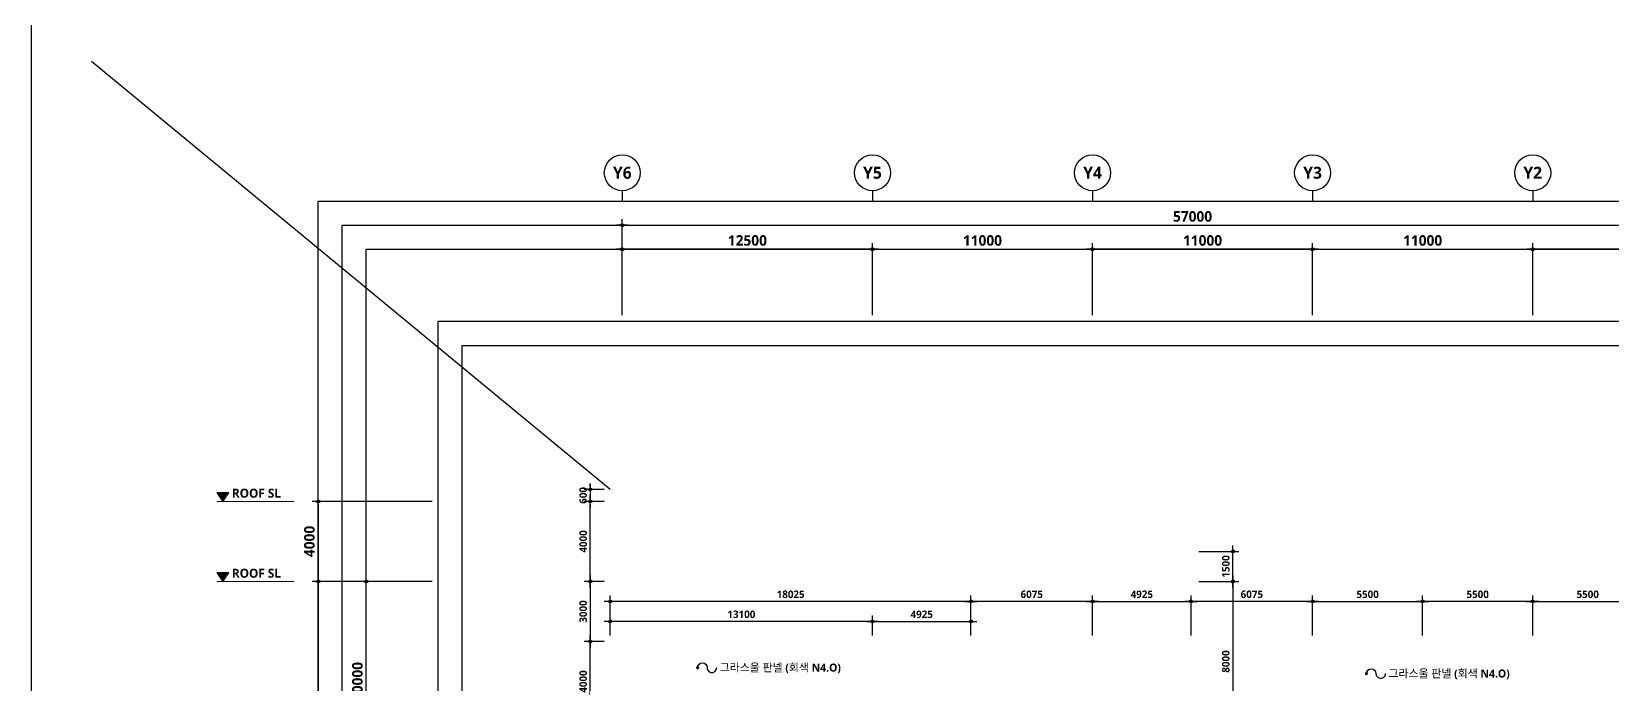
# Model space of a CAD drawing. Header units: millimetres. Extents: x 0 to 190005487, y 0 to 455456909.
# Drawn here: x 0 to 79006, y 233180 to 265800 of the extents above; entities that cross this region are included whole.
import ezdxf
from ezdxf.enums import TextEntityAlignment as Align

# ---------------------------------------------------------------- set-up
doc = ezdxf.new("R2010")
doc.units = ezdxf.units.MM
doc.header["$LTSCALE"] = 150
doc.header["$MEASUREMENT"] = 0
doc.header["$PDSIZE"] = -10
doc.layers.get('0').update_dxf_attribs({"linetype": 'CONTINUOUS'})
doc.layers.get('Defpoints').update_dxf_attribs({"color": 153, "linetype": 'CONTINUOUS'})
for name, color, linetype in [('A-ANNO-DIM', 4, 'CONTINUOUS'), ('A-ANNO-LEAD', 4, 'CONTINUOUS'), ('A-ANNO-TEXT1', 7, 'CONTINUOUS'), ('A-ST-AXIS-BUB', 7, 'CONTINUOUS'), ('A-ST-AXIS-DIM', 7, 'CONTINUOUS')]:
    doc.layers.add(name, color=color, linetype=linetype)
doc.layers.add('A-MARK', color=7, linetype='CONTINUOUS', lineweight=15)
doc.layers.add('Defpoint', color=161, linetype='CONTINUOUS', plot=False)
doc.styles.add('2020음성 1차', font='NanumGothicBold.ttf')
doc.styles.add('SH_대대리576', font='NanumGothicBold.ttf')
doc.dimstyles.new('SHP300내부', dxfattribs={"dimscale": 150, "dimtxt": 2.5, "dimasz": 1, "dimexe": 2, "dimexo": 2, "dimgap": 1, "dimtad": 1, "dimdec": 0, "dimzin": 0, "dimdsep": 46, "dimtxsty": 'SH_대대리576', "dimblk": 'DIMDOT', "dimcen": 0.09, "dimclrd": 256, "dimclre": 256, "dimclrt": 3, "dimadec": 0, "dimazin": 1, "dimtfac": 1, "dimtdec": 0, "dimtix": 1, "dimtmove": 2, "dimatfit": 0, "dimldrblk": 'DIMDOT', "dimfxl": 1, "dimtolj": 1, "dimtzin": 0, "dimlwd": -1, "dimlwe": -1, "dimarcsym": 0})
doc.dimstyles.new('사본 SHP 600', dxfattribs={"dimscale": 150, "dimtxt": 3.5, "dimasz": 1, "dimexe": 2, "dimexo": 2, "dimgap": 1, "dimtad": 1, "dimdec": 0, "dimzin": 0, "dimdsep": 46, "dimtxsty": 'SH_대대리576', "dimblk": 'DIMDOT', "dimcen": 0.09, "dimclrt": 3, "dimadec": 0, "dimazin": 1, "dimtfac": 1, "dimtdec": 0, "dimtix": 1, "dimtmove": 2, "dimatfit": 0, "dimldrblk": 'DIMDOT', "dimfxl": 1, "dimtfillclr": 3, "dimtolj": 1, "dimtzin": 0, "dimarcsym": 0})

# ---------------------------------------------------------------- blocks, each defined once
blk = doc.blocks.new('DIMDOT')
at = {"color": 0}
blk.add_line((-2, 0), (2, 0), dxfattribs=at)
for radius in [0.5, 0.25]:
    blk.add_circle((0, 0), radius, dxfattribs=at)
blk = doc.blocks.new('*D4422')
at = {"layer": 'A-ST-AXIS-DIM', "color": 0, "lineweight": -2}
for p, q in [((75023, 251623), (75023, 255223)), ((86523, 251623), (86523, 255223)), ((86373, 254923), (75173, 254923))]:
    blk.add_line(p, q, dxfattribs=at)
at = {"layer": 'Defpoints', "color": 0}
for p in [(75023, 254923), (75023, 251323), (86523, 251323)]:
    blk.add_point(p, dxfattribs=at)
at = {"layer": 'A-ST-AXIS-DIM', "color": 0, "linetype": 'ByBlock', "lineweight": -2, "xscale": 150, "yscale": 150, "zscale": 150, "rotation": 180}
blk.add_blockref('DIMDOT', (75023, 254923), dxfattribs=at)
at = {"layer": 'A-ST-AXIS-DIM', "color": 0, "linetype": 'ByBlock', "lineweight": -2, "xscale": 150, "yscale": 150, "zscale": 150}
blk.add_blockref('DIMDOT', (86523, 254923), dxfattribs=at)
at = {"layer": 'A-ST-AXIS-DIM', "color": 3, "insert": (80773, 255362), "char_height": 525, "attachment_point": 5, "style": 'SH_대대리576'}
blk.add_mtext('\\A1;11500', dxfattribs=at)
blk = doc.blocks.new('*D4423')
at = {"layer": 'A-ST-AXIS-DIM', "color": 0, "lineweight": -2}
for p, q in [((42023, 251623), (42023, 255223)), ((53023, 251623), (53023, 255223)), ((42173, 254923), (52873, 254923))]:
    blk.add_line(p, q, dxfattribs=at)
at = {"layer": 'Defpoints', "color": 0}
for p in [(53023, 254923), (42023, 251323), (53023, 251323)]:
    blk.add_point(p, dxfattribs=at)
at = {"layer": 'A-ST-AXIS-DIM', "color": 0, "linetype": 'ByBlock', "lineweight": -2, "xscale": 150, "yscale": 150, "zscale": 150, "rotation": 180}
blk.add_blockref('DIMDOT', (42023, 254923), dxfattribs=at)
at = {"layer": 'A-ST-AXIS-DIM', "color": 0, "linetype": 'ByBlock', "lineweight": -2, "xscale": 150, "yscale": 150, "zscale": 150}
blk.add_blockref('DIMDOT', (53023, 254923), dxfattribs=at)
at = {"layer": 'A-ST-AXIS-DIM', "color": 3, "insert": (47523, 255361), "char_height": 525, "attachment_point": 5, "style": 'SH_대대리576'}
blk.add_mtext('\\A1;11000', dxfattribs=at)
blk = doc.blocks.new('*D4424')
at = {"layer": 'A-ST-AXIS-DIM', "color": 0, "lineweight": -2}
for p, q in [((53023, 251623), (53023, 255223)), ((64023, 251623), (64023, 255223)), ((63873, 254923), (53173, 254923))]:
    blk.add_line(p, q, dxfattribs=at)
at = {"layer": 'Defpoints', "color": 0}
for p in [(53023, 254923), (53023, 251323), (64023, 251323)]:
    blk.add_point(p, dxfattribs=at)
at = {"layer": 'A-ST-AXIS-DIM', "color": 0, "linetype": 'ByBlock', "lineweight": -2, "xscale": 150, "yscale": 150, "zscale": 150, "rotation": 180}
blk.add_blockref('DIMDOT', (53023, 254923), dxfattribs=at)
at = {"layer": 'A-ST-AXIS-DIM', "color": 0, "linetype": 'ByBlock', "lineweight": -2, "xscale": 150, "yscale": 150, "zscale": 150}
blk.add_blockref('DIMDOT', (64023, 254923), dxfattribs=at)
at = {"layer": 'A-ST-AXIS-DIM', "color": 3, "insert": (58523, 255361), "char_height": 525, "attachment_point": 5, "style": 'SH_대대리576'}
blk.add_mtext('\\A1;11000', dxfattribs=at)
blk = doc.blocks.new('*D4425')
at = {"layer": 'A-ST-AXIS-DIM', "color": 0, "lineweight": -2}
for p, q in [((64023, 251623), (64023, 255223)), ((75023, 251623), (75023, 255223)), ((64173, 254923), (74873, 254923))]:
    blk.add_line(p, q, dxfattribs=at)
at = {"layer": 'Defpoints', "color": 0}
for p in [(75023, 254923), (64023, 251323), (75023, 251323)]:
    blk.add_point(p, dxfattribs=at)
at = {"layer": 'A-ST-AXIS-DIM', "color": 0, "linetype": 'ByBlock', "lineweight": -2, "xscale": 150, "yscale": 150, "zscale": 150, "rotation": 180}
blk.add_blockref('DIMDOT', (64023, 254923), dxfattribs=at)
at = {"layer": 'A-ST-AXIS-DIM', "color": 0, "linetype": 'ByBlock', "lineweight": -2, "xscale": 150, "yscale": 150, "zscale": 150}
blk.add_blockref('DIMDOT', (75023, 254923), dxfattribs=at)
at = {"layer": 'A-ST-AXIS-DIM', "color": 3, "insert": (69523, 255361), "char_height": 525, "attachment_point": 5, "style": 'SH_대대리576'}
blk.add_mtext('\\A1;11000', dxfattribs=at)
blk = doc.blocks.new('*D4427')
at = {"layer": 'A-ST-AXIS-DIM', "color": 0, "lineweight": -2}
for p, q in [((29523, 251623), (29523, 255223)), ((42023, 251623), (42023, 255223)), ((41873, 254923), (29673, 254923))]:
    blk.add_line(p, q, dxfattribs=at)
at = {"layer": 'Defpoints', "color": 0}
for p in [(29523, 254923), (29523, 251323), (42023, 251323)]:
    blk.add_point(p, dxfattribs=at)
at = {"layer": 'A-ST-AXIS-DIM', "color": 0, "linetype": 'ByBlock', "lineweight": -2, "xscale": 150, "yscale": 150, "zscale": 150, "rotation": 180}
blk.add_blockref('DIMDOT', (29523, 254923), dxfattribs=at)
at = {"layer": 'A-ST-AXIS-DIM', "color": 0, "linetype": 'ByBlock', "lineweight": -2, "xscale": 150, "yscale": 150, "zscale": 150}
blk.add_blockref('DIMDOT', (42023, 254923), dxfattribs=at)
at = {"layer": 'A-ST-AXIS-DIM', "color": 3, "insert": (35773, 255362), "char_height": 525, "attachment_point": 5, "style": 'SH_대대리576'}
blk.add_mtext('\\A1;12500', dxfattribs=at)
blk = doc.blocks.new('A-ST-AXIS-BUB-1')
at = {"layer": 'A-ST-AXIS-BUB'}
blk.add_line((0, 350), (0, 0), dxfattribs=at)
blk.add_circle((0, 950), 600, dxfattribs=at)
blk = doc.blocks.new('*D4428')
at = {"layer": 'A-ST-AXIS-DIM', "color": 0, "lineweight": -2}
for p, q in [((29523, 251623), (29523, 256423)), ((29673, 256123), (86373, 256123)), ((86523, 251623), (86523, 256423))]:
    blk.add_line(p, q, dxfattribs=at)
at = {"layer": 'Defpoints', "color": 0}
for p in [(86523, 256123), (29523, 251323), (86523, 251323)]:
    blk.add_point(p, dxfattribs=at)
at = {"layer": 'A-ST-AXIS-DIM', "color": 0, "linetype": 'ByBlock', "lineweight": -2, "xscale": 150, "yscale": 150, "zscale": 150, "rotation": 180}
blk.add_blockref('DIMDOT', (29523, 256123), dxfattribs=at)
at = {"layer": 'A-ST-AXIS-DIM', "color": 0, "linetype": 'ByBlock', "lineweight": -2, "xscale": 150, "yscale": 150, "zscale": 150}
blk.add_blockref('DIMDOT', (86523, 256123), dxfattribs=at)
at = {"layer": 'A-ST-AXIS-DIM', "color": 3, "insert": (58023, 256562), "char_height": 525, "attachment_point": 5, "style": 'SH_대대리576'}
blk.add_mtext('\\A1;57000', dxfattribs=at)
blk = doc.blocks.new('Level - GL_Architecture-538196-단면도-1')
at = {"layer": 'A-MARK'}
blk.add_hatch(color=256, dxfattribs=at).paths.add_polyline_path([(-50332, 900), (-49732, 0), (-49132, 900)], flags=0)
for p, q in [((-50332, 900), (-49132, 900)), ((-49732, 0), (-50332, 900)), ((-49132, 900), (-49732, 0)), ((-42506, 0), (-50332, 0))]:
    blk.add_line(p, q, dxfattribs=at)
blk = doc.blocks.new('*D4434')
at = {"layer": 'A-ST-AXIS-DIM', "color": 0, "lineweight": -2}
for p, q in [((20023, 238323), (16423, 238323)), ((16723, 228473), (16723, 238173)), ((20023, 228323), (16423, 228323))]:
    blk.add_line(p, q, dxfattribs=at)
at = {"layer": 'Defpoints', "color": 0}
for p in [(16723, 238323), (20323, 238323), (20323, 228323)]:
    blk.add_point(p, dxfattribs=at)
at = {"layer": 'A-ST-AXIS-DIM', "color": 0, "linetype": 'ByBlock', "lineweight": -2, "xscale": 150, "yscale": 150, "zscale": 150}
for p, rotation in [((16723, 238323), 90), ((16723, 228323), 270)]:
    blk.add_blockref('DIMDOT', p, dxfattribs=dict(at, rotation=rotation))
at = {"layer": 'A-ST-AXIS-DIM', "color": 3, "insert": (16285, 233323), "char_height": 525, "attachment_point": 5, "rotation": 90, "style": 'SH_대대리576'}
blk.add_mtext('\\A1;10000', dxfattribs=at)
blk = doc.blocks.new('*D4435')
at = {"layer": 'A-ST-AXIS-DIM', "color": 0, "lineweight": -2}
for p, q in [((20023, 242323), (14023, 242323)), ((14323, 242173), (14323, 238473)), ((20023, 238323), (14023, 238323))]:
    blk.add_line(p, q, dxfattribs=at)
at = {"layer": 'Defpoints', "color": 0}
for p in [(20323, 242323), (14323, 238323), (20323, 238323)]:
    blk.add_point(p, dxfattribs=at)
at = {"layer": 'A-ST-AXIS-DIM', "color": 0, "linetype": 'ByBlock', "lineweight": -2, "xscale": 150, "yscale": 150, "zscale": 150}
for p, rotation in [((14323, 242323), 90), ((14323, 238323), 270)]:
    blk.add_blockref('DIMDOT', p, dxfattribs=dict(at, rotation=rotation))
at = {"layer": 'A-ST-AXIS-DIM', "color": 3, "insert": (13885, 240323), "char_height": 525, "attachment_point": 5, "rotation": 90, "style": 'SH_대대리576'}
blk.add_mtext('\\A1;4000', dxfattribs=at)
blk = doc.blocks.new('*D4437')
at = {"layer": 'A-ST-AXIS-DIM', "color": 0, "lineweight": -2}
for p, q in [((20023, 238323), (14023, 238323)), ((14323, 238173), (14323, 209473)), ((20023, 209323), (14023, 209323))]:
    blk.add_line(p, q, dxfattribs=at)
at = {"layer": 'Defpoints', "color": 0}
for p in [(20323, 238323), (14323, 209323), (20323, 209323)]:
    blk.add_point(p, dxfattribs=at)
at = {"layer": 'A-ST-AXIS-DIM', "color": 0, "linetype": 'ByBlock', "lineweight": -2, "xscale": 150, "yscale": 150, "zscale": 150}
for p, rotation in [((14323, 238323), 90), ((14323, 209323), 270)]:
    blk.add_blockref('DIMDOT', p, dxfattribs=dict(at, rotation=rotation))
at = {"layer": 'A-ST-AXIS-DIM', "color": 3, "insert": (13884, 223823), "char_height": 525, "attachment_point": 5, "rotation": 90, "style": 'SH_대대리576'}
blk.add_mtext('\\A1;29000', dxfattribs=at)
blk = doc.blocks.new('*D5262')
at = {"layer": 'A-ANNO-DIM'}
for p, q in [((28923, 235623), (28923, 236623)), ((41873, 236323), (29073, 236323)), ((42023, 235623), (42023, 236623))]:
    blk.add_line(p, q, dxfattribs=at)
at = {"layer": 'Defpoints', "color": 0}
for p in [(28923, 236323), (28923, 235323), (42023, 235323)]:
    blk.add_point(p, dxfattribs=at)
at = {"layer": 'A-ANNO-DIM', "linetype": 'ByBlock', "xscale": 150, "yscale": 150, "zscale": 150, "rotation": 180}
blk.add_blockref('DIMDOT', (28923, 236323), dxfattribs=at)
at = {"layer": 'A-ANNO-DIM', "linetype": 'ByBlock', "xscale": 150, "yscale": 150, "zscale": 150}
blk.add_blockref('DIMDOT', (42023, 236323), dxfattribs=at)
at = {"layer": 'A-ANNO-DIM', "color": 3, "insert": (35473, 236680), "char_height": 375, "attachment_point": 5, "style": 'SH_대대리576'}
blk.add_mtext('\\A1;13100', dxfattribs=at)
blk = doc.blocks.new('*D5263')
at = {"layer": 'A-ANNO-DIM'}
for p, q in [((42023, 235623), (42023, 236623)), ((42173, 236323), (46798, 236323)), ((46948, 235623), (46948, 236623))]:
    blk.add_line(p, q, dxfattribs=at)
at = {"layer": 'Defpoints', "color": 0}
for p in [(46948, 236323), (42023, 235323), (46948, 235323)]:
    blk.add_point(p, dxfattribs=at)
at = {"layer": 'A-ANNO-DIM', "linetype": 'ByBlock', "xscale": 150, "yscale": 150, "zscale": 150, "rotation": 180}
blk.add_blockref('DIMDOT', (42023, 236323), dxfattribs=at)
at = {"layer": 'A-ANNO-DIM', "linetype": 'ByBlock', "xscale": 150, "yscale": 150, "zscale": 150}
blk.add_blockref('DIMDOT', (46948, 236323), dxfattribs=at)
at = {"layer": 'A-ANNO-DIM', "color": 3, "insert": (44486, 236680), "char_height": 375, "attachment_point": 5, "style": 'SH_대대리576'}
blk.add_mtext('\\A1;4925', dxfattribs=at)
blk = doc.blocks.new('*D5264')
at = {"layer": 'A-ANNO-DIM'}
for p, q in [((46948, 235623), (46948, 237623)), ((52873, 237323), (47098, 237323)), ((53023, 235623), (53023, 237623))]:
    blk.add_line(p, q, dxfattribs=at)
at = {"layer": 'Defpoints', "color": 0}
for p in [(46948, 237323), (46948, 235323), (53023, 235323)]:
    blk.add_point(p, dxfattribs=at)
at = {"layer": 'A-ANNO-DIM', "linetype": 'ByBlock', "xscale": 150, "yscale": 150, "zscale": 150, "rotation": 180}
blk.add_blockref('DIMDOT', (46948, 237323), dxfattribs=at)
at = {"layer": 'A-ANNO-DIM', "linetype": 'ByBlock', "xscale": 150, "yscale": 150, "zscale": 150}
blk.add_blockref('DIMDOT', (53023, 237323), dxfattribs=at)
at = {"layer": 'A-ANNO-DIM', "color": 3, "insert": (49986, 237680), "char_height": 375, "attachment_point": 5, "style": 'SH_대대리576'}
blk.add_mtext('\\A1;6075', dxfattribs=at)
blk = doc.blocks.new('*D5265')
at = {"layer": 'A-ANNO-DIM'}
for p, q in [((53023, 235623), (53023, 237623)), ((53173, 237323), (57798, 237323)), ((57948, 235623), (57948, 237623))]:
    blk.add_line(p, q, dxfattribs=at)
at = {"layer": 'Defpoints', "color": 0}
for p in [(57948, 237323), (53023, 235323), (57948, 235323)]:
    blk.add_point(p, dxfattribs=at)
at = {"layer": 'A-ANNO-DIM', "linetype": 'ByBlock', "xscale": 150, "yscale": 150, "zscale": 150, "rotation": 180}
blk.add_blockref('DIMDOT', (53023, 237323), dxfattribs=at)
at = {"layer": 'A-ANNO-DIM', "linetype": 'ByBlock', "xscale": 150, "yscale": 150, "zscale": 150}
blk.add_blockref('DIMDOT', (57948, 237323), dxfattribs=at)
at = {"layer": 'A-ANNO-DIM', "color": 3, "insert": (55486, 237680), "char_height": 375, "attachment_point": 5, "style": 'SH_대대리576'}
blk.add_mtext('\\A1;4925', dxfattribs=at)
blk = doc.blocks.new('*D5266')
at = {"layer": 'A-ANNO-DIM'}
for p, q in [((57948, 235623), (57948, 237623)), ((63873, 237323), (58098, 237323)), ((64023, 235623), (64023, 237623))]:
    blk.add_line(p, q, dxfattribs=at)
at = {"layer": 'Defpoints', "color": 0}
for p in [(57948, 237323), (57948, 235323), (64023, 235323)]:
    blk.add_point(p, dxfattribs=at)
at = {"layer": 'A-ANNO-DIM', "linetype": 'ByBlock', "xscale": 150, "yscale": 150, "zscale": 150, "rotation": 180}
blk.add_blockref('DIMDOT', (57948, 237323), dxfattribs=at)
at = {"layer": 'A-ANNO-DIM', "linetype": 'ByBlock', "xscale": 150, "yscale": 150, "zscale": 150}
blk.add_blockref('DIMDOT', (64023, 237323), dxfattribs=at)
at = {"layer": 'A-ANNO-DIM', "color": 3, "insert": (60986, 237680), "char_height": 375, "attachment_point": 5, "style": 'SH_대대리576'}
blk.add_mtext('\\A1;6075', dxfattribs=at)
blk = doc.blocks.new('*D5267')
at = {"layer": 'A-ANNO-DIM'}
for p, q in [((64023, 235623), (64023, 237623)), ((64173, 237323), (69373, 237323)), ((69523, 235623), (69523, 237623))]:
    blk.add_line(p, q, dxfattribs=at)
at = {"layer": 'Defpoints', "color": 0}
for p in [(69523, 237323), (64023, 235323), (69523, 235323)]:
    blk.add_point(p, dxfattribs=at)
at = {"layer": 'A-ANNO-DIM', "linetype": 'ByBlock', "xscale": 150, "yscale": 150, "zscale": 150, "rotation": 180}
blk.add_blockref('DIMDOT', (64023, 237323), dxfattribs=at)
at = {"layer": 'A-ANNO-DIM', "linetype": 'ByBlock', "xscale": 150, "yscale": 150, "zscale": 150}
blk.add_blockref('DIMDOT', (69523, 237323), dxfattribs=at)
at = {"layer": 'A-ANNO-DIM', "color": 3, "insert": (66773, 237679), "char_height": 375, "attachment_point": 5, "style": 'SH_대대리576'}
blk.add_mtext('\\A1;5500', dxfattribs=at)
blk = doc.blocks.new('*D5268')
at = {"layer": 'A-ANNO-DIM'}
for p, q in [((69523, 235623), (69523, 237623)), ((74873, 237323), (69673, 237323)), ((75023, 235623), (75023, 237623))]:
    blk.add_line(p, q, dxfattribs=at)
at = {"layer": 'Defpoints', "color": 0}
for p in [(69523, 237323), (69523, 235323), (75023, 235323)]:
    blk.add_point(p, dxfattribs=at)
at = {"layer": 'A-ANNO-DIM', "linetype": 'ByBlock', "xscale": 150, "yscale": 150, "zscale": 150, "rotation": 180}
blk.add_blockref('DIMDOT', (69523, 237323), dxfattribs=at)
at = {"layer": 'A-ANNO-DIM', "linetype": 'ByBlock', "xscale": 150, "yscale": 150, "zscale": 150}
blk.add_blockref('DIMDOT', (75023, 237323), dxfattribs=at)
at = {"layer": 'A-ANNO-DIM', "color": 3, "insert": (72273, 237679), "char_height": 375, "attachment_point": 5, "style": 'SH_대대리576'}
blk.add_mtext('\\A1;5500', dxfattribs=at)
blk = doc.blocks.new('*D5269')
at = {"layer": 'A-ANNO-DIM'}
for p, q in [((75023, 235623), (75023, 237623)), ((75173, 237323), (80373, 237323)), ((80523, 235623), (80523, 237623))]:
    blk.add_line(p, q, dxfattribs=at)
at = {"layer": 'Defpoints', "color": 0}
for p in [(80523, 237323), (75023, 235323), (80523, 235323)]:
    blk.add_point(p, dxfattribs=at)
at = {"layer": 'A-ANNO-DIM', "linetype": 'ByBlock', "xscale": 150, "yscale": 150, "zscale": 150, "rotation": 180}
blk.add_blockref('DIMDOT', (75023, 237323), dxfattribs=at)
at = {"layer": 'A-ANNO-DIM', "linetype": 'ByBlock', "xscale": 150, "yscale": 150, "zscale": 150}
blk.add_blockref('DIMDOT', (80523, 237323), dxfattribs=at)
at = {"layer": 'A-ANNO-DIM', "color": 3, "insert": (77773, 237679), "char_height": 375, "attachment_point": 5, "style": 'SH_대대리576'}
blk.add_mtext('\\A1;5500', dxfattribs=at)
blk = doc.blocks.new('*D5272')
at = {"layer": 'A-ANNO-DIM'}
for p, q in [((28923, 235623), (28923, 237623)), ((46798, 237323), (29073, 237323)), ((46948, 235623), (46948, 237623))]:
    blk.add_line(p, q, dxfattribs=at)
at = {"layer": 'Defpoints', "color": 0}
for p in [(28923, 237323), (28923, 235323), (46948, 235323)]:
    blk.add_point(p, dxfattribs=at)
at = {"layer": 'A-ANNO-DIM', "linetype": 'ByBlock', "xscale": 150, "yscale": 150, "zscale": 150, "rotation": 180}
blk.add_blockref('DIMDOT', (28923, 237323), dxfattribs=at)
at = {"layer": 'A-ANNO-DIM', "linetype": 'ByBlock', "xscale": 150, "yscale": 150, "zscale": 150}
blk.add_blockref('DIMDOT', (46948, 237323), dxfattribs=at)
at = {"layer": 'A-ANNO-DIM', "color": 3, "insert": (37936, 237680), "char_height": 375, "attachment_point": 5, "style": 'SH_대대리576'}
blk.add_mtext('\\A1;18025', dxfattribs=at)
blk = doc.blocks.new('*D5274')
at = {"layer": 'A-ANNO-DIM'}
for p, q in [((28623, 235323), (27623, 235323)), ((27923, 231473), (27923, 235173)), ((28623, 231323), (27623, 231323))]:
    blk.add_line(p, q, dxfattribs=at)
at = {"layer": 'Defpoints', "color": 0}
for p in [(27923, 235323), (28923, 235323), (28923, 231323)]:
    blk.add_point(p, dxfattribs=at)
at = {"layer": 'A-ANNO-DIM', "linetype": 'ByBlock', "xscale": 150, "yscale": 150, "zscale": 150}
for p, rotation in [((27923, 235323), 90), ((27923, 231323), 270)]:
    blk.add_blockref('DIMDOT', p, dxfattribs=dict(at, rotation=rotation))
at = {"layer": 'A-ANNO-DIM', "color": 3, "insert": (27568, 233323), "char_height": 375, "attachment_point": 5, "rotation": 90, "style": 'SH_대대리576'}
blk.add_mtext('\\A1;4000', dxfattribs=at)
blk = doc.blocks.new('*D5275')
at = {"layer": 'A-ANNO-DIM'}
for p, q in [((28623, 238323), (27623, 238323)), ((27923, 238173), (27923, 235473)), ((28623, 235323), (27623, 235323))]:
    blk.add_line(p, q, dxfattribs=at)
at = {"layer": 'Defpoints', "color": 0}
for p in [(28923, 238323), (27923, 235323), (28923, 235323)]:
    blk.add_point(p, dxfattribs=at)
at = {"layer": 'A-ANNO-DIM', "linetype": 'ByBlock', "xscale": 150, "yscale": 150, "zscale": 150}
for p, rotation in [((27923, 238323), 90), ((27923, 235323), 270)]:
    blk.add_blockref('DIMDOT', p, dxfattribs=dict(at, rotation=rotation))
at = {"layer": 'A-ANNO-DIM', "color": 3, "insert": (27566, 236823), "char_height": 375, "attachment_point": 5, "rotation": 90, "style": 'SH_대대리576'}
blk.add_mtext('\\A1;3000', dxfattribs=at)
blk = doc.blocks.new('*D5276')
at = {"layer": 'A-ANNO-DIM'}
for p, q in [((28623, 242323), (27623, 242323)), ((27923, 238473), (27923, 242173)), ((28623, 238323), (27623, 238323))]:
    blk.add_line(p, q, dxfattribs=at)
at = {"layer": 'Defpoints', "color": 0}
for p in [(27923, 242323), (28923, 242323), (28923, 238323)]:
    blk.add_point(p, dxfattribs=at)
at = {"layer": 'A-ANNO-DIM', "linetype": 'ByBlock', "xscale": 150, "yscale": 150, "zscale": 150}
for p, rotation in [((27923, 242323), 90), ((27923, 238323), 270)]:
    blk.add_blockref('DIMDOT', p, dxfattribs=dict(at, rotation=rotation))
at = {"layer": 'A-ANNO-DIM', "color": 3, "insert": (27568, 240323), "char_height": 375, "attachment_point": 5, "rotation": 90, "style": 'SH_대대리576'}
blk.add_mtext('\\A1;4000', dxfattribs=at)
blk = doc.blocks.new('*D5277')
at = {"layer": 'A-ANNO-DIM'}
for p, q in [((28623, 242923), (27623, 242923)), ((27923, 243073), (27923, 243223)), ((27923, 242923), (27923, 242323)), ((28623, 242323), (27623, 242323)), ((27923, 242173), (27923, 242023))]:
    blk.add_line(p, q, dxfattribs=at)
at = {"layer": 'Defpoints', "color": 0}
for p in [(28923, 242923), (27923, 242323), (28923, 242323)]:
    blk.add_point(p, dxfattribs=at)
at = {"layer": 'A-ANNO-DIM', "linetype": 'ByBlock', "xscale": 150, "yscale": 150, "zscale": 150}
for p, rotation in [((27923, 242923), 270), ((27923, 242323), 90)]:
    blk.add_blockref('DIMDOT', p, dxfattribs=dict(at, rotation=rotation))
at = {"layer": 'A-ANNO-DIM', "color": 3, "insert": (27566, 242623), "char_height": 375, "attachment_point": 5, "rotation": 90, "style": 'SH_대대리576'}
blk.add_mtext('\\A1;600', dxfattribs=at)
blk = doc.blocks.new('*D5281')
at = {"layer": 'A-ANNO-DIM'}
for p, q in [((58344, 238323), (60344, 238323)), ((60044, 238173), (60044, 230473)), ((58344, 230323), (60344, 230323))]:
    blk.add_line(p, q, dxfattribs=at)
at = {"layer": 'Defpoints', "color": 0}
for p in [(58044, 238323), (58044, 230323), (60044, 230323)]:
    blk.add_point(p, dxfattribs=at)
at = {"layer": 'A-ANNO-DIM', "linetype": 'ByBlock', "xscale": 150, "yscale": 150, "zscale": 150}
for p, rotation in [((60044, 238323), 90), ((60044, 230323), 270)]:
    blk.add_blockref('DIMDOT', p, dxfattribs=dict(at, rotation=rotation))
at = {"layer": 'A-ANNO-DIM', "color": 3, "insert": (59687, 234323), "char_height": 375, "attachment_point": 5, "rotation": 90, "style": 'SH_대대리576'}
blk.add_mtext('\\A1;8000', dxfattribs=at)
blk = doc.blocks.new('*D5286')
at = {"layer": 'A-ANNO-DIM'}
for p, q in [((58344, 239823), (60344, 239823)), ((60044, 238473), (60044, 239673)), ((58344, 238323), (60344, 238323))]:
    blk.add_line(p, q, dxfattribs=at)
at = {"layer": 'Defpoints', "color": 0}
for p in [(58044, 239823), (60044, 239823), (58044, 238323)]:
    blk.add_point(p, dxfattribs=at)
at = {"layer": 'A-ANNO-DIM', "linetype": 'ByBlock', "xscale": 150, "yscale": 150, "zscale": 150}
for p, rotation in [((60044, 239823), 90), ((60044, 238323), 270)]:
    blk.add_blockref('DIMDOT', p, dxfattribs=dict(at, rotation=rotation))
at = {"layer": 'A-ANNO-DIM', "color": 3, "insert": (59688, 239073), "char_height": 375, "attachment_point": 5, "rotation": 90, "style": 'SH_대대리576'}
blk.add_mtext('\\A1;1500', dxfattribs=at)

msp = doc.modelspace()

# ---------------------------------------------------------------- linework, layer by layer
at = {"layer": 'A-ANNO-LEAD', "const_width": 79.4}
for points in [[(33247, 234015.8, 1), (33326.4, 234015.8, 1)], [(66674.1, 233719.8, 1), (66753.5, 233719.8, 1)]]:
    msp.add_lwpolyline(points, format="xyb", close=True, dxfattribs=at)
at = {"layer": 'A-ANNO-LEAD'}
for points in [[(33286.7, 234015.8, -1), (33762.9, 234015.8, 0.4142136), (34001, 233777.7, 0.4142136), (34239.1, 234015.8, 0.4142136)], [(66713.8, 233719.8, -1), (67190, 233719.8, 0.4142136), (67428.1, 233481.7, 0.4142136), (67666.2, 233719.8, 0.4142136)]]:
    msp.add_lwpolyline(points, format="xyb", dxfattribs=at)
at = {"layer": 'Defpoint'}
msp.add_line((28923.3, 242923.1), (3000, 264300), dxfattribs=at)
for points in [[(0, 267300), (126000, 267300), (126000, 178200), (0, 178200)], [(14323.3, 257323.1), (101723.3, 257323.1), (101723.3, 186975.9), (14323.3, 186975.9)], [(15523.3, 256123.1), (100523.3, 256123.1), (100523.3, 188175.9), (15523.3, 188175.9)], [(16723.3, 254923.1), (99323.3, 254923.1), (99323.3, 189375.9), (16723.3, 189375.9)], [(20323.3, 251323.1), (95723.3, 251323.1), (95723.3, 192975.9), (20323.3, 192975.9)], [(20323.3, 251323.1), (95723.3, 251323.1), (95723.3, 192975.9), (20323.3, 192975.9)], [(21523.3, 250123.1), (94523.3, 250123.1), (94523.3, 194175.9), (21523.3, 194175.9)]]:
    msp.add_lwpolyline(points, close=True, dxfattribs=at)

# ---------------------------------------------------------------- block references
at = {"layer": 'A-MARK', "xscale": 0.4938271604938269, "yscale": 0.4938271604938269, "zscale": 0.4938271604938269}
for p in [(34113.8, 242323.1), (34113.8, 238323.1)]:
    msp.add_blockref('Level - GL_Architecture-538196-단면도-1', p, dxfattribs=at)
at = {"layer": 'A-ST-AXIS-BUB', "xscale": 1.5, "yscale": 1.5, "zscale": 1.5}
for p in [(29523.3, 257323.1), (42023.3, 257323.1), (53023.3, 257323.1), (64023.3, 257323.1), (75023.3, 257323.1)]:
    msp.add_blockref('A-ST-AXIS-BUB-1', p, dxfattribs=at)

# ---------------------------------------------------------------- texts
at = {"layer": 'A-ANNO-TEXT1', "style": 'SH_대대리576'}
for s, p in [('Y6', (29523.3, 258748.1)), ('Y5', (42023.3, 258748.1)), ('Y4', (53023.3, 258748.1)), ('Y3', (64023.3, 258748.1)), ('Y2', (75023.3, 258748.1))]:
    msp.add_text(s, height=600, dxfattribs=at).set_placement(p, align=Align.MIDDLE_CENTER)
at = {"layer": 'A-ANNO-TEXT1'}
for s, height, style, p in [('ROOF SL', 450, 'SH_대대리576', (10011.7, 242509.8)), ('ROOF SL', 450, 'SH_대대리576', (10011.7, 238509.8)), ('그라스울 판넬 (회색 N4.O)', 400, '2020음성 1차', (34388, 233819.3)), ('그라스울 판넬 (회색 N4.O)', 400, '2020음성 1차', (67815.1, 233523.2))]:
    msp.add_text(s, height=height, dxfattribs=dict(at, style=style)).set_placement(p)

# ---------------------------------------------------------------- dimensions: what is measured, and where the dimension line sits
at = {"layer": 'A-ANNO-DIM'}
for base, p1, p2, angle, picture, middle in [((27923.3, 242323.1), (28923.3, 242923.1), (28923.3, 242323.1), 270, '*D5277', (27566.4, 242623.1)), ((27923.3, 242323.1), (28923.3, 238323.1), (28923.3, 242323.1), 90, '*D5276', (27567.7, 240323.1)), ((60043.7, 239823.1), (58043.7, 238323.1), (58043.7, 239823.1), 90, '*D5286', (59687.5, 239073.1)), ((27923.3, 235323.1), (28923.3, 238323.1), (28923.3, 235323.1), 270, '*D5275', (27566.4, 236823.1)), ((60043.7, 230323.1), (58043.7, 238323.1), (58043.7, 230323.1), 270, '*D5281', (59686.7, 234323.1)), ((28923.3, 237323.1), (46948.3, 235323.1), (28923.3, 235323.1), 180, '*D5272', (37935.8, 237680.1)), ((46948.3, 237323.1), (53023.3, 235323.1), (46948.3, 235323.1), 180, '*D5264', (49985.8, 237680.1)), ((57948.3, 237323.1), (53023.3, 235323.1), (57948.3, 235323.1), 0, '*D5265', (55485.8, 237680.1)), ((57948.3, 237323.1), (64023.3, 235323.1), (57948.3, 235323.1), 180, '*D5266', (60985.8, 237680.1)), ((69523.3, 237323.1), (64023.3, 235323.1), (69523.3, 235323.1), 0, '*D5267', (66773.3, 237679.3)), ((69523.3, 237323.1), (75023.3, 235323.1), (69523.3, 235323.1), 180, '*D5268', (72273.3, 237679.3)), ((80523.3, 237323.1), (75023.3, 235323.1), (80523.3, 235323.1), 0, '*D5269', (77773.3, 237679.3)), ((28923.3, 236323.1), (42023.3, 235323.1), (28923.3, 235323.1), 180, '*D5262', (35473.3, 236680.1)), ((46948.3, 236323.1), (42023.3, 235323.1), (46948.3, 235323.1), 0, '*D5263', (44485.8, 236680.1)), ((27923.3, 235323.1), (28923.3, 231323.1), (28923.3, 235323.1), 90, '*D5274', (27567.7, 233323.1))]:
    dim = msp.add_linear_dim(base=base, p1=p1, p2=p2, angle=angle, dimstyle='SHP300내부', override={"dimtxsty": 'SH_대대리576', "dimldrblk": 'DIMDOT'}, dxfattribs=at)
    dim.commit()
    dim.dimension.update_dxf_attribs({"geometry": picture, "text_midpoint": middle})
at = {"layer": 'A-ST-AXIS-DIM'}
for base, p1, p2, angle, picture, middle in [((86523.3, 256123.1), (29523.3, 251323.1), (86523.3, 251323.1), 180, '*D4428', (58023.3, 256561.7)), ((53023.3, 254923.1), (42023.3, 251323.1), (53023.3, 251323.1), 180, '*D4423', (47523.3, 255361)), ((53023.3, 254923.1), (64023.3, 251323.1), (53023.3, 251323.1), 0, '*D4424', (58523.3, 255361)), ((75023.3, 254923.1), (64023.3, 251323.1), (75023.3, 251323.1), 180, '*D4425', (69523.3, 255361)), ((75023.3, 254923.1), (86523.3, 251323.1), (75023.3, 251323.1), 0, '*D4422', (80773.3, 255361.7)), ((14323.3, 238323.1), (20323.3, 242323.1), (20323.3, 238323.1), 90, '*D4435', (13885.5, 240323.1)), ((14323.3, 209323.1), (20323.3, 238323.1), (20323.3, 209323.1), 90, '*D4437', (13883.6, 223823.1)), ((16723.3, 238323.1), (20323.3, 228323.1), (20323.3, 238323.1), 270, '*D4434', (16285.5, 233323.1))]:
    dim = msp.add_linear_dim(base=base, p1=p1, p2=p2, angle=angle, dimstyle='사본 SHP 600', override={"dimtxsty": 'SH_대대리576', "dimldrblk": 'DIMDOT'}, dxfattribs=at)
    dim.commit()
    dim.dimension.update_dxf_attribs({"geometry": picture, "text_midpoint": middle})
dim = msp.add_linear_dim(base=(29523.3, 254923.1), p1=(42023.3, 251323.1), p2=(29523.3, 251323.1), dimstyle='사본 SHP 600', override={"dimtxsty": 'SH_대대리576', "dimldrblk": 'DIMDOT'}, dxfattribs=at)
dim.commit()
dim.dimension.update_dxf_attribs({"geometry": '*D4427', "text_midpoint": (35773.3, 255362.5)})

doc.saveas('drawing.dxf')
